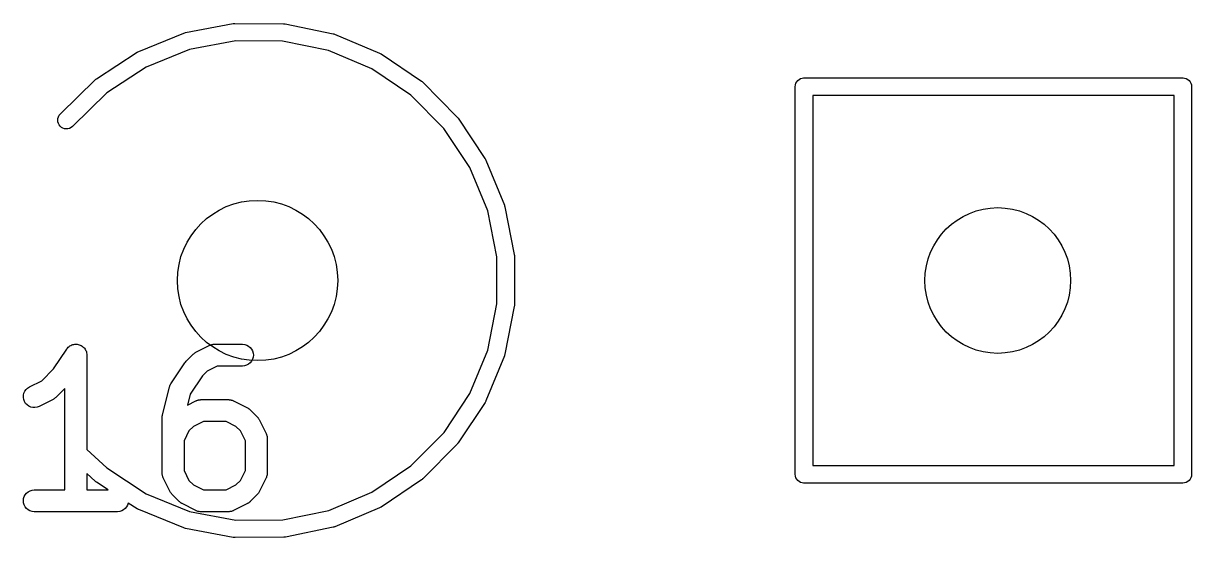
# Model space of a CAD drawing. Extents: x 47 to 146.1, y -90.2 to -39.3.
# Drawn here: x 79.67 to 87.69, y -70.34 to -66.82 of the extents above; entities that cross this region are included whole.
import ezdxf

# ---------------------------------------------------------------- set-up
doc = ezdxf.new("R2010")
doc.units = 0
doc.header["$MEASUREMENT"] = 0
doc.layers.add('BLACK', color=7, linetype='CONTINUOUS')

msp = doc.modelspace()

# ---------------------------------------------------------------- linework, layer by layer
at = {"layer": 'BLACK', "linetype": 'CONTINUOUS'}
for p, q in [((80.7854, -66.8793), (81.1135, -66.8167)), ((81.1135, -66.8167), (81.1143, -66.8165)), ((81.1143, -66.8165), (81.1197, -66.8161)), ((81.1197, -66.8161), (81.1252, -66.8156)), ((81.1252, -66.8156), (81.4592, -66.8179)), ((81.4592, -66.8179), (81.46, -66.8179)), ((81.46, -66.8179), (81.4654, -66.8186)), ((81.4654, -66.8186), (81.4708, -66.8191)), ((81.4708, -66.8191), (81.798, -66.8863)), ((80.4645, -67.0077), (80.7742, -66.8826)), ((80.7742, -66.8826), (80.7749, -66.8823)), ((80.7749, -66.8823), (80.7802, -66.8808)), ((80.7802, -66.8808), (80.7854, -66.8793)), ((81.1302, -66.9356), (80.8137, -66.996)), ((81.4525, -66.9379), (81.1302, -66.9356)), ((81.7681, -67.0026), (81.4525, -66.9379)), ((81.798, -66.8863), (81.7988, -66.8864)), ((81.7988, -66.8864), (81.804, -66.8881)), ((81.804, -66.8881), (81.8092, -66.8897)), ((81.8092, -66.8897), (82.1171, -67.0191)), ((80.1746, -67.1961), (80.4541, -67.0132)), ((80.4541, -67.0132), (80.4548, -67.0127)), ((80.4548, -67.0127), (80.4597, -67.0102)), ((80.4597, -67.0102), (80.4645, -67.0077)), ((80.8137, -66.996), (80.5149, -67.1168)), ((82.0652, -67.1275), (81.7681, -67.0026)), ((82.1171, -67.0191), (82.1179, -67.0195)), ((82.1179, -67.0195), (82.1227, -67.0221)), ((82.1227, -67.0221), (82.1274, -67.0247)), ((82.1274, -67.0247), (82.4044, -67.2115)), ((80.5149, -67.1168), (80.2453, -67.2933)), ((82.3324, -67.3077), (82.0652, -67.1275)), ((79.9269, -67.4371), (80.1655, -67.2034)), ((80.1655, -67.2034), (80.1661, -67.2028)), ((80.1661, -67.2028), (80.1704, -67.1995)), ((80.1704, -67.1995), (80.1746, -67.1961)), ((82.4044, -67.2115), (82.4051, -67.2119)), ((82.4051, -67.2119), (82.4092, -67.2154)), ((82.4092, -67.2154), (82.4134, -67.2189)), ((82.4134, -67.2189), (82.6488, -67.4559)), ((84.9697, -67.25), (84.9709, -67.2382)), ((84.97, -67.2529), (84.9697, -67.25)), ((84.97, -69.907), (84.97, -67.2529)), ((84.9709, -67.2382), (84.9743, -67.2269)), ((84.9743, -67.2269), (84.9799, -67.2165)), ((84.9799, -67.2165), (84.9874, -67.2074)), ((84.9874, -67.2074), (84.9965, -67.1999)), ((84.9965, -67.1999), (85.0069, -67.1943)), ((85.0069, -67.1943), (85.0182, -67.1909)), ((85.0182, -67.1909), (85.0271, -67.19)), ((85.0271, -67.19), (85.03, -67.1897)), ((85.03, -67.1897), (85.0329, -67.19)), ((85.0329, -67.19), (87.6271, -67.19)), ((87.6271, -67.19), (87.63, -67.1897)), ((87.63, -67.1897), (87.6329, -67.19)), ((87.6329, -67.19), (87.6329, -67.19)), ((87.6329, -67.19), (87.6418, -67.1909)), ((87.6418, -67.1909), (87.6531, -67.1943)), ((87.6531, -67.1943), (87.6635, -67.1999)), ((87.6635, -67.1999), (87.6726, -67.2074)), ((87.6726, -67.2074), (87.6801, -67.2165)), ((87.6801, -67.2165), (87.6857, -67.2269)), ((87.6857, -67.2269), (87.6891, -67.2382)), ((87.6891, -67.2382), (87.6903, -67.25)), ((87.6903, -67.25), (87.69, -67.2529)), ((87.69, -67.2529), (87.69, -69.9071)), ((80.2453, -67.2933), (80.0108, -67.5229)), ((82.5595, -67.5363), (82.3324, -67.3077)), ((85.09, -67.31), (85.09, -69.85)), ((87.57, -67.31), (85.09, -67.31)), ((87.57, -69.85), (87.57, -67.31)), ((79.9089, -67.4792), (79.9102, -67.4675)), ((79.9098, -67.4908), (79.9089, -67.4792)), ((79.9131, -67.5021), (79.9098, -67.4908)), ((79.9102, -67.4675), (79.9137, -67.4564)), ((79.9184, -67.5125), (79.9131, -67.5021)), ((79.9137, -67.4564), (79.9193, -67.4461)), ((79.9193, -67.4461), (79.9269, -67.4371)), ((82.6488, -67.4559), (82.6494, -67.4565)), ((82.6494, -67.4565), (82.6528, -67.4608)), ((82.6528, -67.4608), (82.6562, -67.465)), ((82.6562, -67.465), (82.841, -67.7432)), ((79.9257, -67.5217), (79.9184, -67.5125)), ((79.9346, -67.5293), (79.9257, -67.5217)), ((79.9448, -67.535), (79.9346, -67.5293)), ((79.956, -67.5386), (79.9448, -67.535)), ((79.9676, -67.54), (79.956, -67.5386)), ((79.9793, -67.5391), (79.9676, -67.54)), ((79.9905, -67.5359), (79.9793, -67.5391)), ((80.001, -67.5307), (79.9905, -67.5359)), ((80.0102, -67.5234), (80.001, -67.5307)), ((80.0108, -67.5229), (80.0102, -67.5234)), ((82.7378, -67.8047), (82.5595, -67.5363)), ((82.841, -67.7432), (82.8415, -67.7439)), ((82.8415, -67.7439), (82.844, -67.7487)), ((82.8607, -68.1026), (82.7378, -67.8047)), ((82.844, -67.7487), (82.8465, -67.7535)), ((82.8465, -67.7535), (82.9739, -68.0623)), ((82.9739, -68.0623), (82.9742, -68.0631)), ((82.9742, -68.0631), (82.9757, -68.0684)), ((82.9233, -68.4187), (82.8607, -68.1026)), ((82.9757, -68.0684), (82.9772, -68.0735)), ((82.9772, -68.0735), (83.0421, -68.4012)), ((82.9233, -68.741), (82.9233, -68.4187)), ((83.0421, -68.4012), (83.0423, -68.402)), ((83.0423, -68.402), (83.0427, -68.4074)), ((83.0427, -68.4074), (83.0433, -68.4128)), ((83.0433, -68.4128), (83.0433, -68.7469)), ((82.8607, -69.0571), (82.9233, -68.741)), ((83.0422, -68.7585), (82.9773, -69.0862)), ((83.0427, -68.7531), (83.0422, -68.7585)), ((83.0433, -68.7477), (83.0427, -68.7531)), ((83.0433, -68.7469), (83.0433, -68.7477)), ((79.9928, -69.0289), (79.9997, -69.0254)), ((79.9997, -69.0254), (80.0057, -69.0222)), ((80.0057, -69.0222), (80.0058, -69.0222)), ((80.0058, -69.0222), (80.0131, -69.02)), ((80.0058, -69.0222), (80.0058, -69.0222)), ((80.0131, -69.02), (80.0198, -69.0181)), ((80.0198, -69.0181), (80.0198, -69.0181)), ((80.0198, -69.0181), (80.0199, -69.0181)), ((80.0199, -69.0181), (80.0271, -69.0174)), ((80.0271, -69.0174), (80.0343, -69.0167)), ((80.0343, -69.0167), (80.0344, -69.0168)), ((80.0344, -69.0168), (80.0345, -69.0167)), ((80.0345, -69.0167), (80.0419, -69.0175)), ((80.0419, -69.0175), (80.0489, -69.0183)), ((80.0489, -69.0183), (80.0489, -69.0183)), ((80.0489, -69.0183), (80.049, -69.0183)), ((80.049, -69.0183), (80.0564, -69.0206)), ((80.0564, -69.0206), (80.0629, -69.0226)), ((80.0629, -69.0226), (80.0629, -69.0226)), ((80.0629, -69.0226), (80.063, -69.0226)), ((80.063, -69.0226), (80.0695, -69.0262)), ((80.0695, -69.0262), (80.0757, -69.0296)), ((80.8574, -69.0723), (80.9526, -69.0247)), ((80.9526, -69.0247), (80.9536, -69.0242)), ((80.9536, -69.0242), (80.9557, -69.0234)), ((80.9557, -69.0234), (80.9576, -69.0224)), ((80.9576, -69.0224), (80.9625, -69.0209)), ((80.9625, -69.0209), (80.9673, -69.0192)), ((80.9673, -69.0192), (80.9695, -69.0188)), ((80.9695, -69.0188), (80.9716, -69.0182)), ((80.9716, -69.0182), (80.9767, -69.0177)), ((80.9767, -69.0177), (80.9818, -69.0169)), ((80.9818, -69.0169), (80.984, -69.017)), ((80.984, -69.017), (80.9862, -69.0167)), ((80.9862, -69.0167), (81.1767, -69.0167)), ((81.1767, -69.0167), (81.1777, -69.0168)), ((81.1777, -69.0168), (81.1923, -69.0184)), ((81.1923, -69.0184), (81.2062, -69.0228)), ((81.2062, -69.0228), (81.219, -69.0299)), ((79.8803, -69.1868), (79.9714, -69.0501)), ((79.9714, -69.0501), (79.9719, -69.0494)), ((79.9719, -69.0494), (79.972, -69.0493)), ((79.9719, -69.0494), (79.9719, -69.0494)), ((79.9719, -69.0494), (79.9719, -69.0494)), ((79.972, -69.0493), (79.9767, -69.0437)), ((79.9767, -69.0437), (79.9813, -69.0382)), ((79.9813, -69.0382), (79.9814, -69.0381)), ((79.9814, -69.0381), (79.9873, -69.0333)), ((79.9814, -69.0381), (79.9814, -69.0381)), ((79.9873, -69.0333), (79.9927, -69.029)), ((79.9927, -69.029), (79.9928, -69.029)), ((79.9928, -69.029), (79.9928, -69.0289)), ((80.0757, -69.0296), (80.0758, -69.0296)), ((80.0758, -69.0296), (80.0758, -69.0296)), ((80.0758, -69.0296), (80.0814, -69.0343)), ((80.0814, -69.0343), (80.087, -69.0389)), ((80.087, -69.0389), (80.0871, -69.0389)), ((80.0871, -69.0389), (80.0871, -69.039)), ((80.0871, -69.039), (80.092, -69.0449)), ((80.092, -69.0449), (80.0963, -69.0502)), ((80.0963, -69.0502), (80.0963, -69.0503)), ((80.0963, -69.0503), (80.0963, -69.0503)), ((80.0963, -69.0503), (80.0999, -69.057)), ((80.0999, -69.057), (80.1031, -69.0632)), ((80.1031, -69.0632), (80.1032, -69.0632)), ((80.1032, -69.0632), (80.1032, -69.0633)), ((80.1032, -69.0633), (80.1053, -69.0703)), ((80.1053, -69.0703), (80.1074, -69.0772)), ((80.1074, -69.0772), (80.1074, -69.0772)), ((80.1074, -69.0772), (80.1074, -69.0773)), ((80.1074, -69.0773), (80.1081, -69.0846)), ((80.1081, -69.0846), (80.1088, -69.0917)), ((80.1088, -69.0917), (80.1088, -69.7401)), ((80.7903, -69.134), (80.8379, -69.0863)), ((80.8379, -69.0863), (80.8387, -69.0856)), ((80.8387, -69.0856), (80.842, -69.083)), ((80.842, -69.083), (80.845, -69.0801)), ((80.845, -69.0801), (80.8477, -69.0784)), ((80.8477, -69.0784), (80.8501, -69.0765)), ((80.8501, -69.0765), (80.8538, -69.0745)), ((80.8538, -69.0745), (80.8574, -69.0723)), ((81.219, -69.0299), (81.2303, -69.0393)), ((81.2303, -69.0393), (81.2394, -69.0507)), ((81.2394, -69.0507), (81.2462, -69.0636)), ((81.2501, -69.1068), (81.2458, -69.1208)), ((81.2462, -69.0636), (81.2503, -69.0777)), ((81.2517, -69.0923), (81.2501, -69.1068)), ((81.2503, -69.0777), (81.2517, -69.0923)), ((82.738, -69.3551), (82.8607, -69.0571)), ((82.9739, -69.0974), (82.8467, -69.4062)), ((82.9755, -69.0922), (82.9739, -69.0974)), ((82.9772, -69.087), (82.9755, -69.0922)), ((82.9773, -69.0862), (82.9772, -69.087)), ((79.7989, -69.2682), (79.8803, -69.1868)), ((80.6857, -69.2882), (80.7809, -69.1454)), ((80.7809, -69.1454), (80.781, -69.1453)), ((80.781, -69.1453), (80.7815, -69.1445)), ((80.781, -69.1453), (80.781, -69.1453)), ((80.781, -69.1453), (80.781, -69.1453)), ((80.7815, -69.1445), (80.7859, -69.1393)), ((80.7859, -69.1393), (80.7903, -69.134)), ((81.0039, -69.1667), (80.9354, -69.201)), ((81.1767, -69.1667), (81.0039, -69.1667)), ((81.1912, -69.1653), (81.1767, -69.1667)), ((81.2052, -69.1611), (81.1912, -69.1653)), ((81.2182, -69.1542), (81.2052, -69.1611)), ((81.2295, -69.145), (81.2182, -69.1542)), ((81.2388, -69.1337), (81.2295, -69.145)), ((81.2458, -69.1208), (81.2388, -69.1337)), ((79.7146, -69.3104), (79.7989, -69.2682)), ((80.9016, -69.2348), (80.8177, -69.3606)), ((80.9354, -69.201), (80.9016, -69.2348)), ((79.677, -69.3535), (79.683, -69.3401)), ((79.683, -69.3401), (79.6915, -69.3282)), ((79.6915, -69.3282), (79.7022, -69.3182)), ((79.7022, -69.3182), (79.7146, -69.3104)), ((79.9588, -69.3204), (79.8964, -69.3829)), ((79.9588, -70.0167), (79.9588, -69.3204)), ((80.6277, -69.5021), (80.6753, -69.3117)), ((80.6753, -69.3117), (80.6756, -69.3106)), ((80.6756, -69.3106), (80.6773, -69.3059)), ((80.6773, -69.3059), (80.6788, -69.3012)), ((80.6788, -69.3012), (80.6799, -69.2991)), ((80.6799, -69.2991), (80.6807, -69.2969)), ((80.6807, -69.2969), (80.6833, -69.2927)), ((80.6833, -69.2927), (80.6857, -69.2882)), ((79.6733, -69.3824), (79.6737, -69.3678)), ((79.6756, -69.3968), (79.6733, -69.3824)), ((79.6737, -69.3678), (79.677, -69.3535)), ((79.6808, -69.4105), (79.6756, -69.3968)), ((79.6885, -69.423), (79.6808, -69.4105)), ((79.6985, -69.4337), (79.6885, -69.423)), ((79.8769, -69.3969), (79.7816, -69.4445)), ((79.8804, -69.3947), (79.8769, -69.3969)), ((79.8842, -69.3927), (79.8804, -69.3947)), ((79.8866, -69.3908), (79.8842, -69.3927)), ((79.8893, -69.3891), (79.8866, -69.3908)), ((79.8923, -69.3862), (79.8893, -69.3891)), ((79.8956, -69.3836), (79.8923, -69.3862)), ((79.8964, -69.3829), (79.8956, -69.3836)), ((80.8177, -69.3606), (80.7992, -69.4347)), ((80.7992, -69.4347), (80.8574, -69.4056)), ((80.8574, -69.4056), (80.8584, -69.4052)), ((80.8584, -69.4052), (80.8604, -69.4044)), ((80.8604, -69.4044), (80.8624, -69.4034)), ((80.8624, -69.4034), (80.8673, -69.4019)), ((80.8673, -69.4019), (80.8721, -69.4001)), ((80.8721, -69.4001), (80.8743, -69.3998)), ((80.8743, -69.3998), (80.8764, -69.3991)), ((80.8764, -69.3991), (80.8815, -69.3986)), ((80.8815, -69.3986), (80.8865, -69.3978)), ((80.8865, -69.3978), (80.8888, -69.3979)), ((80.8888, -69.3979), (80.891, -69.3977)), ((80.891, -69.3977), (81.0814, -69.3977)), ((81.0814, -69.3977), (81.0825, -69.3977)), ((81.0825, -69.3977), (81.0847, -69.398)), ((81.0847, -69.398), (81.0869, -69.3979)), ((81.0869, -69.3979), (81.0919, -69.3988)), ((81.0919, -69.3988), (81.097, -69.3993)), ((81.097, -69.3993), (81.0991, -69.4)), ((81.0991, -69.4), (81.1013, -69.4004)), ((81.1013, -69.4004), (81.1061, -69.4022)), ((81.1061, -69.4022), (81.111, -69.4038)), ((81.111, -69.4038), (81.1129, -69.4048)), ((81.1129, -69.4048), (81.115, -69.4056)), ((81.115, -69.4056), (81.2102, -69.4532)), ((82.5597, -69.6235), (82.738, -69.3551)), ((82.8412, -69.4166), (82.6564, -69.6948)), ((82.8437, -69.4118), (82.8412, -69.4166)), ((82.8464, -69.407), (82.8437, -69.4118)), ((82.8467, -69.4062), (82.8464, -69.407)), ((79.7103, -69.4423), (79.6985, -69.4337)), ((79.7236, -69.4484), (79.7103, -69.4423)), ((79.7379, -69.4518), (79.7236, -69.4484)), ((79.7525, -69.4523), (79.7379, -69.4518)), ((79.767, -69.45), (79.7525, -69.4523)), ((79.7807, -69.445), (79.767, -69.45)), ((79.7816, -69.4445), (79.7807, -69.445)), ((80.6264, -69.5107), (80.6271, -69.5047)), ((80.6271, -69.5047), (80.6275, -69.5035)), ((80.6275, -69.5035), (80.6277, -69.5021)), ((81.2102, -69.4532), (81.2111, -69.4537)), ((81.2111, -69.4537), (81.2147, -69.456)), ((81.2147, -69.456), (81.2184, -69.458)), ((81.2184, -69.458), (81.2208, -69.46)), ((81.2208, -69.46), (81.2234, -69.4617)), ((81.2234, -69.4617), (81.2264, -69.4646)), ((81.2264, -69.4646), (81.2297, -69.4673)), ((81.2297, -69.4673), (81.2773, -69.5149)), ((80.6255, -69.5193), (80.6256, -69.5179)), ((80.6255, -69.5203), (80.6255, -69.5193)), ((80.6255, -69.9013), (80.6255, -69.5203)), ((80.6256, -69.5166), (80.6264, -69.5107)), ((80.6256, -69.5179), (80.6256, -69.5166)), ((80.8401, -69.582), (80.8097, -69.6124)), ((80.9087, -69.5477), (80.8401, -69.582)), ((81.0637, -69.5477), (80.9087, -69.5477)), ((81.1322, -69.582), (81.0637, -69.5477)), ((81.1626, -69.6124), (81.1322, -69.582)), ((81.2773, -69.5149), (81.2781, -69.5156)), ((81.2781, -69.5156), (81.2807, -69.5189)), ((81.2807, -69.5189), (81.2836, -69.522)), ((81.2836, -69.522), (81.2852, -69.5246)), ((81.2852, -69.5246), (81.2872, -69.5271)), ((81.2872, -69.5271), (81.2891, -69.5308)), ((81.2891, -69.5308), (81.2914, -69.5344)), ((81.2914, -69.5344), (81.339, -69.6296)), ((80.8097, -69.6124), (80.7755, -69.6809)), ((81.1969, -69.6809), (81.1626, -69.6124)), ((81.339, -69.6296), (81.3394, -69.6306)), ((81.3394, -69.6306), (81.3402, -69.6326)), ((81.3402, -69.6326), (81.3412, -69.6346)), ((81.3412, -69.6346), (81.3427, -69.6395)), ((81.3427, -69.6395), (81.3445, -69.6443)), ((81.3445, -69.6443), (81.3448, -69.6465)), ((81.3448, -69.6465), (81.3455, -69.6486)), ((81.3455, -69.6486), (81.346, -69.6537)), ((81.346, -69.6537), (81.3468, -69.6588)), ((81.3468, -69.6588), (81.3467, -69.661)), ((81.3467, -69.661), (81.3469, -69.6632)), ((81.3469, -69.6632), (81.3469, -69.9013)), ((82.3326, -69.8522), (82.5597, -69.6235)), ((80.1088, -69.7401), (80.2448, -69.8665)), ((80.7755, -69.6809), (80.7755, -69.8836)), ((81.1969, -69.8836), (81.1969, -69.6809)), ((82.649, -69.7039), (82.4136, -69.9409)), ((82.6524, -69.6996), (82.649, -69.7039)), ((82.6559, -69.6955), (82.6524, -69.6996)), ((82.6564, -69.6948), (82.6559, -69.6955)), ((80.1669, -69.9579), (80.1088, -69.9039)), ((80.1088, -69.9039), (80.1088, -70.0167)), ((80.2448, -69.8665), (80.5151, -70.0433)), ((80.6257, -69.9035), (80.6255, -69.9013)), ((80.6256, -69.9057), (80.6257, -69.9035)), ((80.6264, -69.9107), (80.6256, -69.9057)), ((80.7755, -69.8836), (80.8097, -69.9521)), ((81.1626, -69.9521), (81.1969, -69.8836)), ((81.3467, -69.9067), (81.3458, -69.9118)), ((81.3469, -69.9023), (81.3467, -69.9045)), ((81.3467, -69.9045), (81.3467, -69.9067)), ((81.3469, -69.9013), (81.3469, -69.9023)), ((82.0655, -70.0324), (82.3326, -69.8522)), ((84.9697, -69.91), (84.97, -69.907)), ((85.09, -69.85), (87.57, -69.85)), ((87.69, -69.9071), (87.6903, -69.91)), ((80.1706, -69.9607), (80.1669, -69.9579)), ((80.1742, -69.9636), (80.1706, -69.9607)), ((80.1748, -69.9641), (80.1742, -69.9636)), ((80.2553, -70.0167), (80.1748, -69.9641)), ((80.6269, -69.9158), (80.6264, -69.9107)), ((80.6275, -69.918), (80.6269, -69.9158)), ((80.6279, -69.9201), (80.6275, -69.918)), ((80.6297, -69.9249), (80.6279, -69.9201)), ((80.6311, -69.9298), (80.6297, -69.9249)), ((80.6322, -69.9318), (80.6311, -69.9298)), ((80.6329, -69.9339), (80.6322, -69.9318)), ((80.6334, -69.9348), (80.6329, -69.9339)), ((80.681, -70.03), (80.6334, -69.9348)), ((80.8097, -69.9521), (80.8401, -69.9825)), ((80.8401, -69.9825), (80.9087, -70.0167)), ((81.0637, -70.0167), (81.1322, -69.9825)), ((81.1322, -69.9825), (81.1626, -69.9521)), ((81.339, -69.9348), (81.2914, -70.03)), ((81.3398, -69.9327), (81.339, -69.9348)), ((81.3408, -69.9308), (81.3398, -69.9327)), ((81.3424, -69.9259), (81.3408, -69.9308)), ((81.3442, -69.9211), (81.3424, -69.9259)), ((81.3446, -69.919), (81.3442, -69.9211)), ((81.3453, -69.9169), (81.3446, -69.919)), ((81.3458, -69.9118), (81.3453, -69.9169)), ((82.4046, -69.9484), (82.1277, -70.1352)), ((82.4088, -69.9449), (82.4046, -69.9484)), ((82.413, -69.9415), (82.4088, -69.9449)), ((82.4136, -69.9409), (82.413, -69.9415)), ((84.9709, -69.9218), (84.9697, -69.91)), ((84.9743, -69.9331), (84.9709, -69.9218)), ((84.9799, -69.9435), (84.9743, -69.9331)), ((84.9874, -69.9526), (84.9799, -69.9435)), ((84.9965, -69.9601), (84.9874, -69.9526)), ((85.0069, -69.9657), (84.9965, -69.9601)), ((85.0182, -69.9691), (85.0069, -69.9657)), ((85.0271, -69.97), (85.0182, -69.9691)), ((85.03, -69.9703), (85.0271, -69.97)), ((85.0271, -69.97), (85.0271, -69.97)), ((85.0329, -69.97), (85.03, -69.9703)), ((87.6271, -69.97), (85.0329, -69.97)), ((87.63, -69.9703), (87.6271, -69.97)), ((87.6418, -69.9691), (87.63, -69.9703)), ((87.6531, -69.9657), (87.6418, -69.9691)), ((87.6635, -69.9601), (87.6531, -69.9657)), ((87.6726, -69.9526), (87.6635, -69.9601)), ((87.6801, -69.9435), (87.6726, -69.9526)), ((87.6857, -69.9331), (87.6801, -69.9435)), ((87.6891, -69.9218), (87.6857, -69.9331)), ((87.69, -69.9129), (87.6891, -69.9218)), ((87.6903, -69.91), (87.69, -69.9129)), ((79.6746, -70.0767), (79.679, -70.0627)), ((79.679, -70.0627), (79.6859, -70.0498)), ((79.6859, -70.0498), (79.6952, -70.0385)), ((79.6952, -70.0385), (79.7066, -70.0293)), ((79.7066, -70.0293), (79.7195, -70.0224)), ((79.7195, -70.0224), (79.7335, -70.0182)), ((79.7335, -70.0182), (79.7481, -70.0167)), ((79.7481, -70.0167), (79.9588, -70.0167)), ((80.1088, -70.0167), (80.2553, -70.0167)), ((80.5151, -70.0433), (80.8139, -70.164)), ((80.6833, -70.0336), (80.681, -70.03)), ((80.6852, -70.0374), (80.6833, -70.0336)), ((80.6871, -70.0398), (80.6852, -70.0374)), ((80.6888, -70.0424), (80.6871, -70.0398)), ((80.6917, -70.0455), (80.6888, -70.0424)), ((80.6943, -70.0488), (80.6917, -70.0455)), ((80.6951, -70.0495), (80.6943, -70.0488)), ((80.7427, -70.0972), (80.6951, -70.0495)), ((80.9087, -70.0167), (81.0637, -70.0167)), ((81.2773, -70.0495), (81.2297, -70.0972)), ((81.28, -70.0463), (81.2773, -70.0495)), ((81.2829, -70.0433), (81.28, -70.0463)), ((81.2846, -70.0406), (81.2829, -70.0433)), ((81.2866, -70.0382), (81.2846, -70.0406)), ((81.2886, -70.0345), (81.2866, -70.0382)), ((81.2909, -70.031), (81.2886, -70.0345)), ((81.2914, -70.03), (81.2909, -70.031)), ((81.7684, -70.1573), (82.0655, -70.0324)), ((79.6731, -70.0912), (79.6746, -70.0767)), ((79.6744, -70.1058), (79.6731, -70.0912)), ((79.6786, -70.1198), (79.6744, -70.1058)), ((79.6853, -70.1328), (79.6786, -70.1198)), ((79.6945, -70.1442), (79.6853, -70.1328)), ((79.7057, -70.1536), (79.6945, -70.1442)), ((80.3724, -70.145), (80.361, -70.1542)), ((80.3817, -70.1337), (80.3724, -70.145)), ((80.3887, -70.1208), (80.3817, -70.1337)), ((80.393, -70.1068), (80.3887, -70.1208)), ((80.4544, -70.147), (80.393, -70.1068)), ((80.4592, -70.1495), (80.4544, -70.147)), ((80.464, -70.1521), (80.4592, -70.1495)), ((80.7459, -70.0998), (80.7427, -70.0972)), ((80.749, -70.1028), (80.7459, -70.0998)), ((80.7516, -70.1045), (80.749, -70.1028)), ((80.754, -70.1064), (80.7516, -70.1045)), ((80.7577, -70.1084), (80.754, -70.1064)), ((80.7612, -70.1107), (80.7577, -70.1084)), ((80.7622, -70.1112), (80.7612, -70.1107)), ((80.8574, -70.1588), (80.7622, -70.1112)), ((81.2102, -70.1112), (81.115, -70.1588)), ((81.2138, -70.109), (81.2102, -70.1112)), ((81.2175, -70.107), (81.2138, -70.109)), ((81.22, -70.1051), (81.2175, -70.107)), ((81.2226, -70.1034), (81.22, -70.1051)), ((81.2257, -70.1005), (81.2226, -70.1034)), ((81.229, -70.0979), (81.2257, -70.1005)), ((81.2297, -70.0972), (81.229, -70.0979)), ((82.1174, -70.1407), (81.8095, -70.2702)), ((82.1222, -70.1382), (82.1174, -70.1407)), ((82.127, -70.1356), (82.1222, -70.1382)), ((82.1277, -70.1352), (82.127, -70.1356)), ((79.7185, -70.1607), (79.7057, -70.1536)), ((79.7325, -70.1651), (79.7185, -70.1607)), ((79.747, -70.1667), (79.7325, -70.1651)), ((79.7481, -70.1667), (79.747, -70.1667)), ((80.3195, -70.1667), (79.7481, -70.1667)), ((80.3341, -70.1653), (80.3195, -70.1667)), ((80.3481, -70.1611), (80.3341, -70.1653)), ((80.361, -70.1542), (80.3481, -70.1611)), ((80.4647, -70.1524), (80.464, -70.1521)), ((80.7744, -70.2775), (80.4647, -70.1524)), ((80.8139, -70.164), (81.1305, -70.2244)), ((80.8595, -70.1596), (80.8574, -70.1588)), ((80.8614, -70.1607), (80.8595, -70.1596)), ((80.8663, -70.1622), (80.8614, -70.1607)), ((80.8711, -70.1641), (80.8663, -70.1622)), ((80.8733, -70.1644), (80.8711, -70.1641)), ((80.8754, -70.1651), (80.8733, -70.1644)), ((80.8804, -70.1657), (80.8754, -70.1651)), ((80.8855, -70.1665), (80.8804, -70.1657)), ((80.8877, -70.1665), (80.8855, -70.1665)), ((80.8899, -70.1667), (80.8877, -70.1665)), ((80.891, -70.1667), (80.8899, -70.1667)), ((81.0814, -70.1667), (80.891, -70.1667)), ((81.0836, -70.1665), (81.0814, -70.1667)), ((81.0858, -70.1666), (81.0836, -70.1665)), ((81.0909, -70.1658), (81.0858, -70.1666)), ((81.096, -70.1653), (81.0909, -70.1658)), ((81.0981, -70.1647), (81.096, -70.1653)), ((81.1003, -70.1643), (81.0981, -70.1647)), ((81.1051, -70.1626), (81.1003, -70.1643)), ((81.11, -70.1611), (81.1051, -70.1626)), ((81.112, -70.16), (81.11, -70.1611)), ((81.114, -70.1593), (81.112, -70.16)), ((81.115, -70.1588), (81.114, -70.1593)), ((81.1305, -70.2244), (81.4527, -70.2221)), ((81.4527, -70.2221), (81.7684, -70.1573)), ((80.7797, -70.279), (80.7744, -70.2775)), ((80.7849, -70.2807), (80.7797, -70.279)), ((80.7857, -70.2808), (80.7849, -70.2807)), ((81.1138, -70.3434), (80.7857, -70.2808)), ((81.7983, -70.2737), (81.4711, -70.3409)), ((81.8035, -70.2721), (81.7983, -70.2737)), ((81.8087, -70.2705), (81.8035, -70.2721)), ((81.8095, -70.2702), (81.8087, -70.2705)), ((81.1192, -70.3439), (81.1138, -70.3434)), ((81.1246, -70.3444), (81.1192, -70.3439)), ((81.1255, -70.3444), (81.1246, -70.3444)), ((81.4595, -70.3421), (81.1255, -70.3444)), ((81.4649, -70.3415), (81.4595, -70.3421)), ((81.4703, -70.341), (81.4649, -70.3415)), ((81.4711, -70.3409), (81.4703, -70.341))]:
    msp.add_line(p, q, dxfattribs=at)
at = {"layer": 'BLACK'}
for centre, radius in [((81.28, -68.58), 0.55), ((81.28, -68.58), 0.55), ((86.36, -68.58), 0.5), ((86.36, -68.58), 0.5)]:
    msp.add_circle(centre, radius, dxfattribs=at)

doc.saveas('drawing.dxf')
